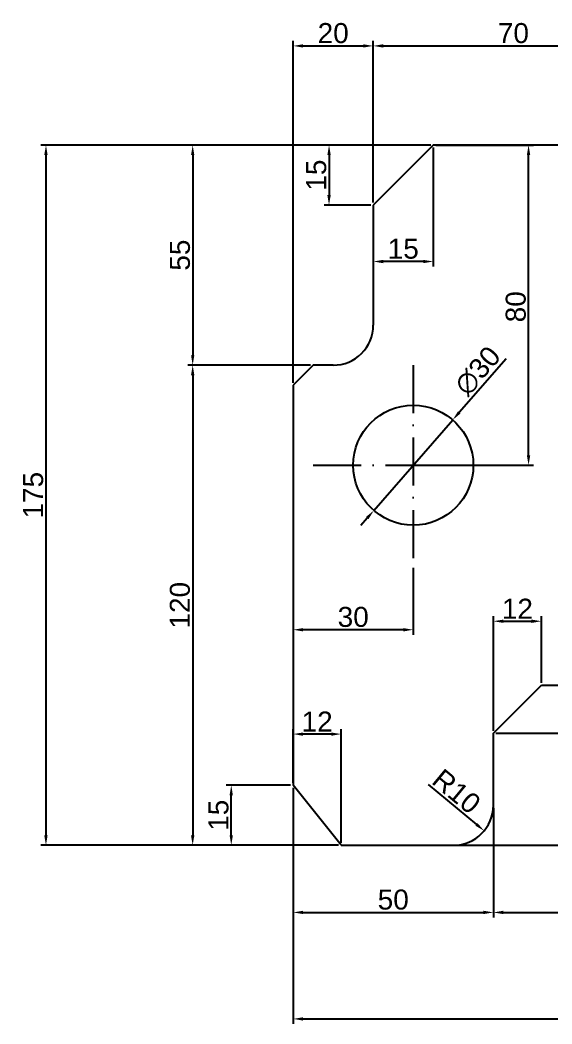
# Model space of a CAD drawing. Header units: millimetres. Extents: x 1616 to 2177, y 567 to 818.
# Drawn here: x 1914.6 to 2047.4, y 566.9 to 817.8 of the extents above; entities that cross this region are included whole.
import ezdxf

# ---------------------------------------------------------------- set-up
doc = ezdxf.new("R2010")
doc.units = ezdxf.units.MM
doc.linetypes.add('ACAD_ISO10W100', pattern=[18, 12, -3, 0, -3])
doc.layers.add('center', color=1, linetype='Continuous')
doc.layers.add('cotas', color=160, linetype='Continuous')
doc.styles.get("Standard").update_dxf_attribs({"font": 'arial.ttf'})
doc.dimstyles.new('ISO-25', dxfattribs={"dimtxt": 5, "dimasz": 2.5, "dimexe": 1.25, "dimexo": 0.625, "dimtad": 1, "dimtxsty": 'Standard', "dimcen": 2.5, "dimadec": 0, "dimazin": 0, "dimtfac": 1, "dimtmove": 0, "dimatfit": 3, "dimfxl": 1, "dimarcsym": 0})

# ---------------------------------------------------------------- blocks, each defined once
blk = doc.blocks.new('*D10')
at = {"layer": 'cotas', "color": 0, "lineweight": -2, "transparency": 16777216}
for p, q in [((2017.14, 786.52), (1956.44, 786.52)), ((1957.69, 784.02), (1957.69, 734.02)), ((1987.14, 731.52), (1956.44, 731.52))]:
    blk.add_line(p, q, dxfattribs=at)
at = {"layer": 'cotas', "color": 0, "transparency": 16777216}
for points in [[(1957.27, 784.02), (1958.11, 784.02), (1957.69, 786.52)], [(1957.27, 734.02), (1958.11, 734.02), (1957.69, 731.52)]]:
    blk.add_solid(points, dxfattribs=at)
at = {"layer": 'Defpoints', "color": 0, "transparency": 16777216}
for p in [(2017.77, 786.52), (1957.69, 731.52), (1987.77, 731.52)]:
    blk.add_point(p, dxfattribs=at)
at = {"layer": 'cotas', "color": 0, "transparency": 16777216, "insert": (1950.36, 759.02), "char_height": 5, "attachment_point": 5, "rotation": 90}
blk.add_mtext('\\P55', dxfattribs=at)
blk = doc.blocks.new('*D11')
at = {"layer": 'cotas', "color": 0, "lineweight": -2, "transparency": 16777216}
for p, q in [((1987.14, 731.52), (1956.44, 731.52)), ((1957.69, 729.02), (1957.69, 614.02)), ((1994.14, 611.52), (1956.44, 611.52))]:
    blk.add_line(p, q, dxfattribs=at)
at = {"layer": 'cotas', "color": 0, "transparency": 16777216}
for points in [[(1957.27, 729.02), (1958.11, 729.02), (1957.69, 731.52)], [(1957.27, 614.02), (1958.11, 614.02), (1957.69, 611.52)]]:
    blk.add_solid(points, dxfattribs=at)
at = {"layer": 'Defpoints', "color": 0, "transparency": 16777216}
for p in [(1987.77, 731.52), (1957.69, 611.52), (1994.77, 611.52)]:
    blk.add_point(p, dxfattribs=at)
at = {"layer": 'cotas', "color": 0, "transparency": 16777216, "insert": (1954.51, 671.52), "char_height": 5, "attachment_point": 5, "rotation": 90}
blk.add_mtext('120', dxfattribs=at)
blk = doc.blocks.new('*D12')
at = {"layer": 'cotas', "color": 0, "lineweight": -2, "transparency": 16777216}
for p, q in [((2017.14, 786.52), (1919.8, 786.52)), ((1921.05, 784.02), (1921.05, 614.02)), ((1994.14, 611.52), (1919.8, 611.52))]:
    blk.add_line(p, q, dxfattribs=at)
at = {"layer": 'cotas', "color": 0, "transparency": 16777216}
for points in [[(1920.63, 784.02), (1921.47, 784.02), (1921.05, 786.52)], [(1920.63, 614.02), (1921.47, 614.02), (1921.05, 611.52)]]:
    blk.add_solid(points, dxfattribs=at)
at = {"layer": 'Defpoints', "color": 0, "transparency": 16777216}
for p in [(2017.77, 786.52), (1921.05, 611.52), (1994.77, 611.52)]:
    blk.add_point(p, dxfattribs=at)
at = {"layer": 'cotas', "color": 0, "transparency": 16777216, "insert": (1917.87, 699.02), "char_height": 5, "attachment_point": 5, "rotation": 90}
blk.add_mtext('175', dxfattribs=at)
blk = doc.blocks.new('*D13')
at = {"layer": 'cotas', "color": 0, "lineweight": -2, "transparency": 16777216}
for p, q in [((1982.77, 727.14), (1982.77, 812.56)), ((1985.27, 811.31), (2000.27, 811.31)), ((2002.77, 772.14), (2002.77, 812.56))]:
    blk.add_line(p, q, dxfattribs=at)
at = {"layer": 'cotas', "color": 0, "transparency": 16777216}
for points in [[(1985.27, 811.73), (1985.27, 810.9), (1982.77, 811.31)], [(2000.27, 811.73), (2000.27, 810.9), (2002.77, 811.31)]]:
    blk.add_solid(points, dxfattribs=at)
at = {"layer": 'Defpoints', "color": 0, "transparency": 16777216}
for p in [(2002.77, 811.31), (2002.77, 771.52), (1982.77, 726.52)]:
    blk.add_point(p, dxfattribs=at)
at = {"layer": 'cotas', "color": 0, "transparency": 16777216, "insert": (1992.77, 814.49), "char_height": 5, "attachment_point": 5}
blk.add_mtext('20', dxfattribs=at)
blk = doc.blocks.new('*D14')
at = {"layer": 'cotas', "color": 0, "lineweight": -2, "transparency": 16777216}
for p, q in [((2002.77, 772.14), (2002.77, 812.56)), ((2005.27, 811.31), (2070.27, 811.31)), ((2072.77, 769.64), (2072.77, 812.56))]:
    blk.add_line(p, q, dxfattribs=at)
at = {"layer": 'cotas', "color": 0, "transparency": 16777216}
for points in [[(2005.27, 811.73), (2005.27, 810.9), (2002.77, 811.31)], [(2070.27, 811.73), (2070.27, 810.9), (2072.77, 811.31)]]:
    blk.add_solid(points, dxfattribs=at)
at = {"layer": 'Defpoints', "color": 0, "transparency": 16777216}
for p in [(2072.77, 811.31), (2002.77, 771.52), (2072.77, 769.02)]:
    blk.add_point(p, dxfattribs=at)
at = {"layer": 'cotas', "color": 0, "transparency": 16777216, "insert": (2037.77, 814.49), "char_height": 5, "attachment_point": 5}
blk.add_mtext('70', dxfattribs=at)
blk = doc.blocks.new('*D23')
at = {"layer": 'cotas', "color": 0, "lineweight": -2, "transparency": 16777216}
for p, q in [((1982.77, 625.89), (1982.77, 593.49)), ((2032.77, 620.89), (2032.77, 593.49)), ((1985.27, 594.74), (2030.27, 594.74))]:
    blk.add_line(p, q, dxfattribs=at)
at = {"layer": 'cotas', "color": 0, "transparency": 16777216}
for points in [[(1985.27, 595.16), (1985.27, 594.32), (1982.77, 594.74)], [(2030.27, 595.16), (2030.27, 594.32), (2032.77, 594.74)]]:
    blk.add_solid(points, dxfattribs=at)
at = {"layer": 'Defpoints', "color": 0, "transparency": 16777216}
for p in [(1982.77, 626.52), (2032.77, 621.52), (2032.77, 594.74)]:
    blk.add_point(p, dxfattribs=at)
at = {"layer": 'cotas', "color": 0, "transparency": 16777216, "insert": (2007.77, 597.92), "char_height": 5, "attachment_point": 5}
blk.add_mtext('50', dxfattribs=at)
blk = doc.blocks.new('*D24')
at = {"layer": 'cotas', "color": 0, "lineweight": -2, "transparency": 16777216}
for p, q in [((2102.77, 670.89), (2102.77, 593.49)), ((2032.77, 620.89), (2032.77, 593.49)), ((2035.27, 594.74), (2100.27, 594.74))]:
    blk.add_line(p, q, dxfattribs=at)
at = {"layer": 'cotas', "color": 0, "transparency": 16777216}
for points in [[(2035.27, 595.16), (2035.27, 594.32), (2032.77, 594.74)], [(2100.27, 595.16), (2100.27, 594.32), (2102.77, 594.74)]]:
    blk.add_solid(points, dxfattribs=at)
at = {"layer": 'Defpoints', "color": 0, "transparency": 16777216}
for p in [(2102.77, 671.52), (2032.77, 621.52), (2102.77, 594.74)]:
    blk.add_point(p, dxfattribs=at)
at = {"layer": 'cotas', "color": 0, "transparency": 16777216, "insert": (2067.77, 597.92), "char_height": 5, "attachment_point": 5}
blk.add_mtext('70', dxfattribs=at)
blk = doc.blocks.new('*D26')
at = {"layer": 'cotas', "color": 0, "lineweight": -2, "transparency": 16777216}
for p, q in [((2032.77, 640.14), (2032.77, 668.77)), ((2035.27, 667.52), (2042.27, 667.52)), ((2044.77, 652.14), (2044.77, 668.77))]:
    blk.add_line(p, q, dxfattribs=at)
at = {"layer": 'cotas', "color": 0, "transparency": 16777216}
for points in [[(2035.27, 667.93), (2035.27, 667.1), (2032.77, 667.52)], [(2042.27, 667.93), (2042.27, 667.1), (2044.77, 667.52)]]:
    blk.add_solid(points, dxfattribs=at)
at = {"layer": 'Defpoints', "color": 0, "transparency": 16777216}
for p in [(2044.77, 667.52), (2044.77, 651.52), (2032.77, 639.52)]:
    blk.add_point(p, dxfattribs=at)
at = {"layer": 'cotas', "color": 0, "transparency": 16777216, "insert": (2038.77, 670.65), "char_height": 5, "attachment_point": 5}
blk.add_mtext('12', dxfattribs=at)
blk = doc.blocks.new('*D27')
at = {"layer": 'cotas', "color": 0, "lineweight": -2, "transparency": 16777216}
for p, q in [((2045.39, 651.52), (2062.04, 651.52)), ((2060.79, 642.02), (2060.79, 649.02)), ((2033.39, 639.52), (2062.04, 639.52))]:
    blk.add_line(p, q, dxfattribs=at)
at = {"layer": 'cotas', "color": 0, "transparency": 16777216}
for points in [[(2060.38, 649.02), (2061.21, 649.02), (2060.79, 651.52)], [(2060.38, 642.02), (2061.21, 642.02), (2060.79, 639.52)]]:
    blk.add_solid(points, dxfattribs=at)
at = {"layer": 'Defpoints', "color": 0, "transparency": 16777216}
for p in [(2044.77, 651.52), (2060.79, 651.52), (2032.77, 639.52)]:
    blk.add_point(p, dxfattribs=at)
at = {"layer": 'cotas', "color": 0, "transparency": 16777216, "insert": (2057.66, 645.52), "char_height": 5, "attachment_point": 5, "rotation": 90}
blk.add_mtext('12', dxfattribs=at)
blk = doc.blocks.new('*D28')
at = {"layer": 'cotas', "color": 0, "lineweight": -2, "transparency": 16777216}
for p, q in [((1982.77, 627.14), (1982.77, 640.56)), ((1994.77, 612.14), (1994.77, 640.56)), ((1992.27, 639.31), (1985.27, 639.31))]:
    blk.add_line(p, q, dxfattribs=at)
at = {"layer": 'cotas', "color": 0, "transparency": 16777216}
for points in [[(1985.27, 639.72), (1985.27, 638.89), (1982.77, 639.31)], [(1992.27, 639.72), (1992.27, 638.89), (1994.77, 639.31)]]:
    blk.add_solid(points, dxfattribs=at)
at = {"layer": 'Defpoints', "color": 0, "transparency": 16777216}
for p in [(1982.77, 639.31), (1982.77, 626.52), (1994.77, 611.52)]:
    blk.add_point(p, dxfattribs=at)
at = {"layer": 'cotas', "color": 0, "transparency": 16777216, "insert": (1988.77, 642.44), "char_height": 5, "attachment_point": 5}
blk.add_mtext('12', dxfattribs=at)
blk = doc.blocks.new('*D29')
at = {"layer": 'cotas', "color": 0, "lineweight": -2, "transparency": 16777216}
for p, q in [((1982.14, 626.52), (1966.07, 626.52)), ((1967.32, 614.02), (1967.32, 624.02)), ((1994.14, 611.52), (1966.07, 611.52))]:
    blk.add_line(p, q, dxfattribs=at)
at = {"layer": 'cotas', "color": 0, "transparency": 16777216}
for points in [[(1966.9, 624.02), (1967.73, 624.02), (1967.32, 626.52)], [(1966.9, 614.02), (1967.73, 614.02), (1967.32, 611.52)]]:
    blk.add_solid(points, dxfattribs=at)
at = {"layer": 'Defpoints', "color": 0, "transparency": 16777216}
for p in [(1967.32, 626.52), (1982.77, 626.52), (1994.77, 611.52)]:
    blk.add_point(p, dxfattribs=at)
at = {"layer": 'cotas', "color": 0, "transparency": 16777216, "insert": (1964.14, 619.02), "char_height": 5, "attachment_point": 5, "rotation": 90}
blk.add_mtext('15', dxfattribs=at)
blk = doc.blocks.new('*D31')
at = {"layer": 'cotas', "color": 0, "lineweight": -2, "transparency": 16777216}
for p, q in [((2045.39, 651.52), (2128.46, 651.52)), ((2127.21, 614.02), (2127.21, 649.02)), ((2023.39, 611.52), (2128.46, 611.52))]:
    blk.add_line(p, q, dxfattribs=at)
at = {"layer": 'cotas', "color": 0, "transparency": 16777216}
for points in [[(2126.79, 649.02), (2127.63, 649.02), (2127.21, 651.52)], [(2126.79, 614.02), (2127.63, 614.02), (2127.21, 611.52)]]:
    blk.add_solid(points, dxfattribs=at)
at = {"layer": 'Defpoints', "color": 0, "transparency": 16777216}
for p in [(2044.77, 651.52), (2127.21, 651.52), (2022.77, 611.52)]:
    blk.add_point(p, dxfattribs=at)
at = {"layer": 'cotas', "color": 0, "transparency": 16777216, "insert": (2124.03, 631.52), "char_height": 5, "attachment_point": 5, "rotation": 90}
blk.add_mtext('40', dxfattribs=at)
blk = doc.blocks.new('*D33')
at = {"layer": 'cotas', "color": 0, "linetype": 'Continuous', "lineweight": -2, "transparency": 16777216}
for p, q in [((1982.77, 725.89), (1982.77, 664.14)), ((2012.77, 680.89), (2012.77, 664.14)), ((2010.27, 665.39), (1985.27, 665.39))]:
    blk.add_line(p, q, dxfattribs=at)
at = {"layer": 'cotas', "color": 0, "linetype": 'Continuous', "transparency": 16777216}
for points in [[(1985.27, 665.8), (1985.27, 664.97), (1982.77, 665.39)], [(2010.27, 665.8), (2010.27, 664.97), (2012.77, 665.39)]]:
    blk.add_solid(points, dxfattribs=at)
at = {"layer": 'Defpoints', "color": 0, "linetype": 'Continuous', "transparency": 16777216}
for p in [(1982.77, 726.52), (2012.77, 681.52), (1982.77, 665.39)]:
    blk.add_point(p, dxfattribs=at)
at = {"layer": 'cotas', "color": 0, "linetype": 'Continuous', "transparency": 16777216, "insert": (1997.77, 668.57), "char_height": 5, "attachment_point": 5}
blk.add_mtext('30', dxfattribs=at)
blk = doc.blocks.new('*D34')
at = {"layer": 'cotas', "color": 0, "linetype": 'Continuous', "lineweight": -2, "transparency": 16777216}
for p, q in [((2018.39, 786.52), (2042.81, 786.52)), ((2041.56, 709.02), (2041.56, 784.02)), ((2013.39, 706.52), (2042.81, 706.52))]:
    blk.add_line(p, q, dxfattribs=at)
at = {"layer": 'cotas', "color": 0, "linetype": 'Continuous', "transparency": 16777216}
for points in [[(2041.14, 784.02), (2041.98, 784.02), (2041.56, 786.52)], [(2041.14, 709.02), (2041.98, 709.02), (2041.56, 706.52)]]:
    blk.add_solid(points, dxfattribs=at)
at = {"layer": 'Defpoints', "color": 0, "linetype": 'Continuous', "transparency": 16777216}
for p in [(2017.77, 786.52), (2041.56, 786.52), (2012.77, 706.52)]:
    blk.add_point(p, dxfattribs=at)
at = {"layer": 'cotas', "color": 0, "linetype": 'Continuous', "transparency": 16777216, "insert": (2038.38, 746.12), "char_height": 5, "attachment_point": 5, "rotation": 90}
blk.add_mtext('80', dxfattribs=at)
blk = doc.blocks.new('*D35')
at = {"layer": 'cotas', "color": 0, "linetype": 'Continuous', "lineweight": -2, "transparency": 16777216}
for p, q in [((2017.14, 786.52), (1990.49, 786.52)), ((1991.74, 784.02), (1991.74, 774.02)), ((2002.14, 771.52), (1990.49, 771.52))]:
    blk.add_line(p, q, dxfattribs=at)
at = {"layer": 'cotas', "color": 0, "linetype": 'Continuous', "transparency": 16777216}
for points in [[(1991.32, 784.02), (1992.16, 784.02), (1991.74, 786.52)], [(1991.32, 774.02), (1992.16, 774.02), (1991.74, 771.52)]]:
    blk.add_solid(points, dxfattribs=at)
at = {"layer": 'Defpoints', "color": 0, "linetype": 'Continuous', "transparency": 16777216}
for p in [(2017.77, 786.52), (1991.74, 771.52), (2002.77, 771.52)]:
    blk.add_point(p, dxfattribs=at)
at = {"layer": 'cotas', "color": 0, "linetype": 'Continuous', "transparency": 16777216, "insert": (1988.56, 779.02), "char_height": 5, "attachment_point": 5, "rotation": 90}
blk.add_mtext('15', dxfattribs=at)
blk = doc.blocks.new('*D36')
at = {"layer": 'cotas', "color": 0, "linetype": 'Continuous', "lineweight": -2, "transparency": 16777216}
for p, q in [((2017.77, 785.89), (2017.77, 756.18)), ((2002.77, 770.89), (2002.77, 756.18)), ((2015.27, 757.43), (2005.27, 757.43))]:
    blk.add_line(p, q, dxfattribs=at)
at = {"layer": 'cotas', "color": 0, "linetype": 'Continuous', "transparency": 16777216}
for points in [[(2005.27, 757.84), (2005.27, 757.01), (2002.77, 757.43)], [(2015.27, 757.84), (2015.27, 757.01), (2017.77, 757.43)]]:
    blk.add_solid(points, dxfattribs=at)
at = {"layer": 'Defpoints', "color": 0, "linetype": 'Continuous', "transparency": 16777216}
for p in [(2017.77, 786.52), (2002.77, 771.52), (2002.77, 757.43)]:
    blk.add_point(p, dxfattribs=at)
at = {"layer": 'cotas', "color": 0, "linetype": 'Continuous', "transparency": 16777216, "insert": (2010.27, 760.6), "char_height": 5, "attachment_point": 5}
blk.add_mtext('15', dxfattribs=at)
blk = doc.blocks.new('*D43')
at = {"layer": 'cotas', "color": 0, "linetype": 'Continuous', "lineweight": -2, "transparency": 16777216}
for p, q in [((2035.93, 733.13), (2024.25, 719.72)), ((2002.92, 695.2), (2022.61, 717.83)), ((2001.28, 693.32), (1999.64, 691.43))]:
    blk.add_line(p, q, dxfattribs=at)
at = {"layer": 'cotas', "color": 0, "linetype": 'Continuous', "transparency": 16777216}
for points in [[(2023.94, 719.99), (2024.57, 719.45), (2022.61, 717.83)], [(2000.97, 693.59), (2001.59, 693.04), (2002.92, 695.2)]]:
    blk.add_solid(points, dxfattribs=at)
at = {"layer": 'Defpoints', "color": 0, "linetype": 'Continuous', "transparency": 16777216}
for p in [(2022.61, 717.83), (2002.92, 695.2)]:
    blk.add_point(p, dxfattribs=at)
at = {"layer": 'cotas', "color": 0, "linetype": 'Continuous', "transparency": 16777216, "insert": (2028.88, 730.09), "char_height": 5, "attachment_point": 5, "rotation": 48.9736}
blk.add_mtext('∅30', dxfattribs=at)
blk = doc.blocks.new('*D44')
at = {"layer": 'cotas', "color": 0, "linetype": 'Continuous', "lineweight": -2, "transparency": 16777216}
blk.add_line((2016.46, 626.73), (2028.55, 616.74), dxfattribs=at)
at = {"layer": 'cotas', "color": 0, "linetype": 'Continuous', "transparency": 16777216}
blk.add_solid([(2028.81, 617.06), (2028.28, 616.42), (2030.47, 615.14)], dxfattribs=at)
at = {"layer": 'Defpoints', "color": 0, "linetype": 'Continuous', "transparency": 16777216}
for p in [(2022.77, 621.52), (2030.47, 615.14)]:
    blk.add_point(p, dxfattribs=at)
at = {"layer": 'cotas', "color": 0, "linetype": 'Continuous', "transparency": 16777216, "insert": (2023.57, 624.98), "char_height": 5, "attachment_point": 5, "rotation": 320.3986}
blk.add_mtext('R10', dxfattribs=at)
blk = doc.blocks.new('*D46')
at = {"layer": 'cotas', "color": 0, "linetype": 'Continuous', "lineweight": -2, "transparency": 16777216}
for p, q in [((2152.77, 733.89), (2152.77, 566.87)), ((1982.77, 625.89), (1982.77, 566.87)), ((1985.27, 568.12), (2150.27, 568.12))]:
    blk.add_line(p, q, dxfattribs=at)
at = {"layer": 'cotas', "color": 0, "linetype": 'Continuous', "transparency": 16777216}
for points in [[(1985.27, 568.54), (1985.27, 567.7), (1982.77, 568.12)], [(2150.27, 568.54), (2150.27, 567.7), (2152.77, 568.12)]]:
    blk.add_solid(points, dxfattribs=at)
at = {"layer": 'Defpoints', "color": 0, "linetype": 'Continuous', "transparency": 16777216}
for p in [(2152.77, 734.52), (1982.77, 626.52), (2152.77, 568.12)]:
    blk.add_point(p, dxfattribs=at)
at = {"layer": 'cotas', "color": 0, "linetype": 'Continuous', "transparency": 16777216, "insert": (2067.77, 571.3), "char_height": 5, "attachment_point": 5}
blk.add_mtext('170', dxfattribs=at)

msp = doc.modelspace()

# ---------------------------------------------------------------- linework, layer by layer
for p, q in [((2017.767, 786.517), (2002.767, 771.517)), ((2062.767, 786.517), (2017.767, 786.517)), ((2002.767, 771.517), (2002.767, 741.517)), ((1987.767, 731.517), (1982.767, 726.517)), ((1992.767, 731.517), (1987.767, 731.517)), ((1982.767, 726.517), (1982.767, 626.517)), ((2032.767, 639.517), (2044.767, 651.517)), ((2044.767, 651.517), (2082.767, 651.517)), ((2032.767, 621.517), (2032.767, 639.517)), ((1994.767, 611.517), (1982.767, 626.517)), ((1994.767, 611.517), (2022.767, 611.517))]:
    msp.add_line(p, q)
msp.add_circle((2012.767, 706.517), 15)
for centre in [(1992.767, 741.517), (2022.767, 621.517)]:
    msp.add_arc(centre, 10, 270, 0)
at = {"layer": 'center', "linetype": 'ACAD_ISO10W100'}
for p, q in [((2012.767, 731.517), (2012.767, 681.517)), ((1987.767, 706.517), (2037.767, 706.517))]:
    msp.add_line(p, q, dxfattribs=at)

# ---------------------------------------------------------------- dimensions: what is measured, and where the dimension line sits
at = {"layer": 'cotas'}
for base, p1, p2, picture, middle in [((2002.767, 811.313), (1982.767, 726.517), (2002.767, 771.517), '*D13', (1992.767, 814.491)), ((2072.767, 811.313), (2002.767, 771.517), (2072.767, 769.017), '*D14', (2037.767, 814.491)), ((2044.767, 667.517), (2032.767, 639.517), (2044.767, 651.517), '*D26', (2038.767, 670.652)), ((2102.767, 594.74), (2032.767, 621.517), (2102.767, 671.517), '*D24', (2067.767, 597.918)), ((1982.767, 639.306), (1994.767, 611.517), (1982.767, 626.517), '*D28', (1988.767, 642.441)), ((2032.767, 594.74), (1982.767, 626.517), (2032.767, 621.517), '*D23', (2007.767, 597.918))]:
    dim = msp.add_linear_dim(base=base, p1=p1, p2=p2, dimstyle='ISO-25', dxfattribs=at)
    dim.commit()
    dim.dimension.update_dxf_attribs({"geometry": picture, "text_midpoint": middle})
for base, p1, p2, picture, middle in [((1921.05, 611.517), (2017.767, 786.517), (1994.767, 611.517), '*D12', (1917.872, 699.017)), ((1957.69, 611.517), (1987.767, 731.517), (1994.767, 611.517), '*D11', (1954.512, 671.517)), ((2127.209, 651.517), (2022.767, 611.517), (2044.767, 651.517), '*D31', (2124.031, 631.517)), ((2060.792, 651.517), (2032.767, 639.517), (2044.767, 651.517), '*D27', (2057.657, 645.517)), ((1967.316, 626.517), (1994.767, 611.517), (1982.767, 626.517), '*D29', (1964.138, 619.017))]:
    dim = msp.add_linear_dim(base=base, p1=p1, p2=p2, angle=90, dimstyle='ISO-25', dxfattribs=at)
    dim.commit()
    dim.dimension.update_dxf_attribs({"geometry": picture, "text_midpoint": middle})
dim = msp.add_linear_dim(base=(1957.69, 731.517), p1=(2017.767, 786.517), p2=(1987.767, 731.517), angle=90, text='\\P<>', dimstyle='ISO-25', dxfattribs=at)
dim.commit()
dim.dimension.update_dxf_attribs({"geometry": '*D10', "text_midpoint": (1950.356, 759.017)})
at = {"layer": 'cotas', "linetype": 'Continuous'}
dim = msp.add_linear_dim(base=(1991.74, 771.517), p1=(2017.767, 786.517), p2=(2002.767, 771.517), angle=90, dimstyle='ISO-25', dxfattribs=at)
dim.commit()
dim.dimension.update_dxf_attribs({"geometry": '*D35', "text_midpoint": (1988.562, 779.017)})
for base, p1, p2, picture, middle in [((2002.767, 757.427), (2017.767, 786.517), (2002.767, 771.517), '*D36', (2010.267, 760.605)), ((2152.767, 568.121), (1982.767, 626.517), (2152.767, 734.517), '*D46', (2067.767, 571.299)), ((1982.767, 665.388), (2012.767, 681.517), (1982.767, 726.517), '*D33', (1997.767, 668.568))]:
    dim = msp.add_linear_dim(base=base, p1=p1, p2=p2, dimstyle='ISO-25', dxfattribs=at)
    dim.commit()
    dim.dimension.update_dxf_attribs({"geometry": picture, "text_midpoint": middle})
dim = msp.add_linear_dim(base=(2041.559, 786.517), p1=(2012.767, 706.517), p2=(2017.767, 786.517), angle=90, dimstyle='ISO-25', dxfattribs=at)
dim.commit()
dim.dimension.update_dxf_attribs({"geometry": '*D34', "text_midpoint": (2041.559, 746.124), "dimtype": 160})
dim = msp.add_diameter_dim_2p(p1=(2002.921, 695.201), p2=(2022.613, 717.834), dimstyle='ISO-25', dxfattribs=at)
dim.commit()
dim.dimension.update_dxf_attribs({"geometry": '*D43', "text_midpoint": (2031.385, 727.916), "dimtype": 163})
dim = msp.add_radius_dim(center=(2022.767, 621.517), mpoint=(2030.472, 615.143), dimstyle='ISO-25', dxfattribs=at)
dim.commit()
dim.dimension.update_dxf_attribs({"geometry": '*D44', "text_midpoint": (2021.542, 622.531), "dimtype": 164})

doc.saveas('drawing.dxf')
